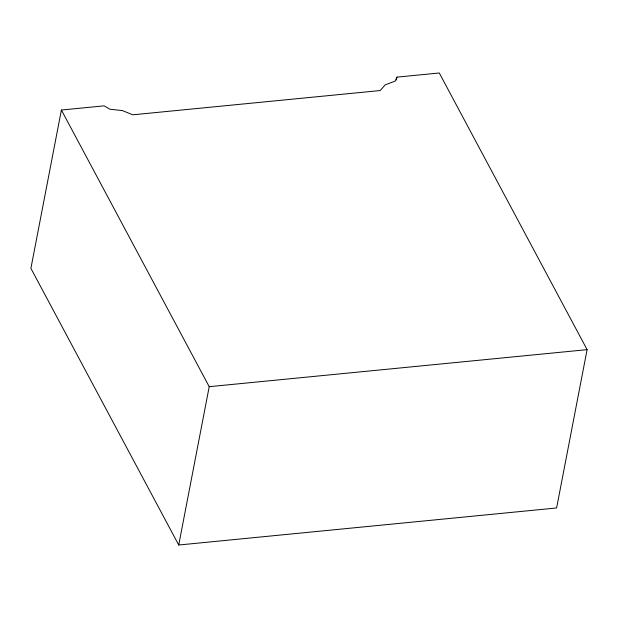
<?xml version="1.0" encoding="UTF-8"?>
<svg xmlns="http://www.w3.org/2000/svg" width="618" height="618" viewBox="0 0 618 618"><rect width="100%" height="100%" fill="white"/><g stroke="black" fill="none" stroke-linecap="round" stroke-linejoin="round"><path stroke-width="0.93" d="M61.391 110.035L30.9 268.359L178.726 545.014L556.609 507.965L587.1 349.641L439.274 72.986L396.903 77.142L395.18 81.105L385.253 84.82L380.178 90.552L132.785 114.809L122.395 110.583L110.019 109.247L104.102 105.848L61.391 110.035L209.216 386.683L178.726 545.014M396.354 79.985L396.903 77.142M209.216 386.683L587.1 349.641"/></g></svg>
